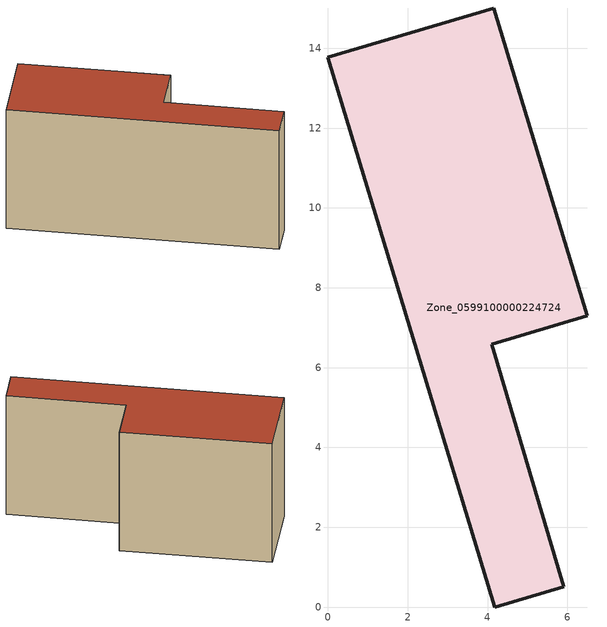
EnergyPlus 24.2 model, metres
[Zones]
Zone_0599100000224724
 floor ground (C_G): 0,13.77 4.15,15.01 6.49,7.3 4.1,6.59 5.9,0.51 4.18,0 z0
 wall outside (C_F): 4.18,0 5.9,0.51 4.1,6.59 6.49,7.3 4.15,15.01 0,13.77 4.18,0 z0:7.49
 roof outside (C_R): 4.15,15.01 0,13.77 4.18,0 5.9,0.51 4.1,6.59 6.49,7.3 z7.49
[BUILDING]
Pand.0599100000224724: North Axis=0; Terrain=City; Loads Convergence Tolerance Value=0.04; Temperature Convergence Tolerance Value=0.4; Solar Distribution=FullExterior; Maximum Number of Warmup Days=25; Minimum Number of Warmup Days=1
[Site:Location]
Rotterdam.The.Hague.AP_ZH_NLD Design_Conditions: Latitude=51.96; Longitude=4.45; Time Zone=1; Elevation=-4.5
[SITE:GROUNDTEMPERATURE:BUILDINGSURFACE]
18, 18, 18, 18, 18, 18, 18, 18, 18, 18, 18, 18
[MATERIAL] Thermal Absorptance=0.9; Solar Absorptance=0.7; Visible Absorptance=0.7
Name | Roughness | Thickness | Conductivity | Density | Specific Heat
G.TI.1946 | MediumSmooth | 0.15 | 1 | 540 | 1210
F.TI.1946 | Rough | 0.3 | 0.857143 | 1920 | 840
R.TI.1946 | MediumRough | 0.2 | 0.1 | 1500 | 1000
[CONSTRUCTION]
C_G: G.TI.1946
C_F: F.TI.1946
C_R: R.TI.1946
[ZONE]
Zone_0599100000224724: Type=1; Multiplier=1; Ceiling Height=Autocalculate; Volume=Autocalculate; Floor Area=autocalculate; Part of Total Floor Area=Yes
[ZONEINFILTRATION:DESIGNFLOWRATE]
Infil_Zone_0599100000224724: Zone or ZoneList or Space or SpaceList=Zone_0599100000224724; Schedule=AlwaysOn; Design Flow Rate Calculation Method=Flow/Area; Flow Rate per Floor Area=0.003; Constant Term Coefficient=1; Temperature Term Coefficient=0; Velocity Term Coefficient=0; Velocity Squared Term Coefficient=0
[HVACTEMPLATE:ZONE:IDEALLOADSAIRSYSTEM]
Zone_0599100000224724: Maximum Heating Supply Air Temperature=50; Minimum Cooling Supply Air Temperature=13; Maximum Heating Supply Air Humidity Ratio=0.0156; Minimum Cooling Supply Air Humidity Ratio=0.0077; Heating Limit=NoLimit; Cooling Limit=NoLimit; Dehumidification Control Type=ConstantSensibleHeatRatio; Cooling Sensible Heat Ratio=0.7; Dehumidification Setpoint=60; Humidification Control Type=None; Humidification Setpoint=30; Outdoor Air Method=None; Outdoor Air Flow Rate per Person=0.00944; Outdoor Air Flow Rate per Zone Floor Area=0; Outdoor Air Flow Rate per Zone=0; Demand Controlled Ventilation Type=None; Outdoor Air Economizer Type=NoEconomizer; Heat Recovery Type=None; Sensible Heat Recovery Effectiveness=0.7; Latent Heat Recovery Effectiveness=0.65
[ZONECONTROL:THERMOSTAT]
ThermostatControl_Zone_0599100000224724: Zone or ZoneList=Zone_0599100000224724; Control Type Schedule=DualSetpointControlType; Control 1=Thermostat_Zone_0599100000224724; Temperature Difference Between Cutout And Setpoint=0
[THERMOSTATSETPOINT:DUALSETPOINT]
Thermostat_Zone_0599100000224724: Heating Setpoint Temperature Schedule=HeatingSetpoint_Zone_0599100000224724; Cooling Setpoint Temperature Schedule=CoolingSetpoint_Zone_0599100000224724
[SCHEDULE:COMPACT]
HeatingSetpoint_Zone_0599100000224724: Through: 12/31, For: AllDays, Until: 24:00, 21
CoolingSetpoint_Zone_0599100000224724: Through: 12/31, For: AllDays, Until: 24:00, 24
DualSetpointControlType: Through: 12/31, For: AllDays, Until: 24:00, 4
AlwaysOn: Through: 12/31, For: AllDays, Until: 24:00, 1
